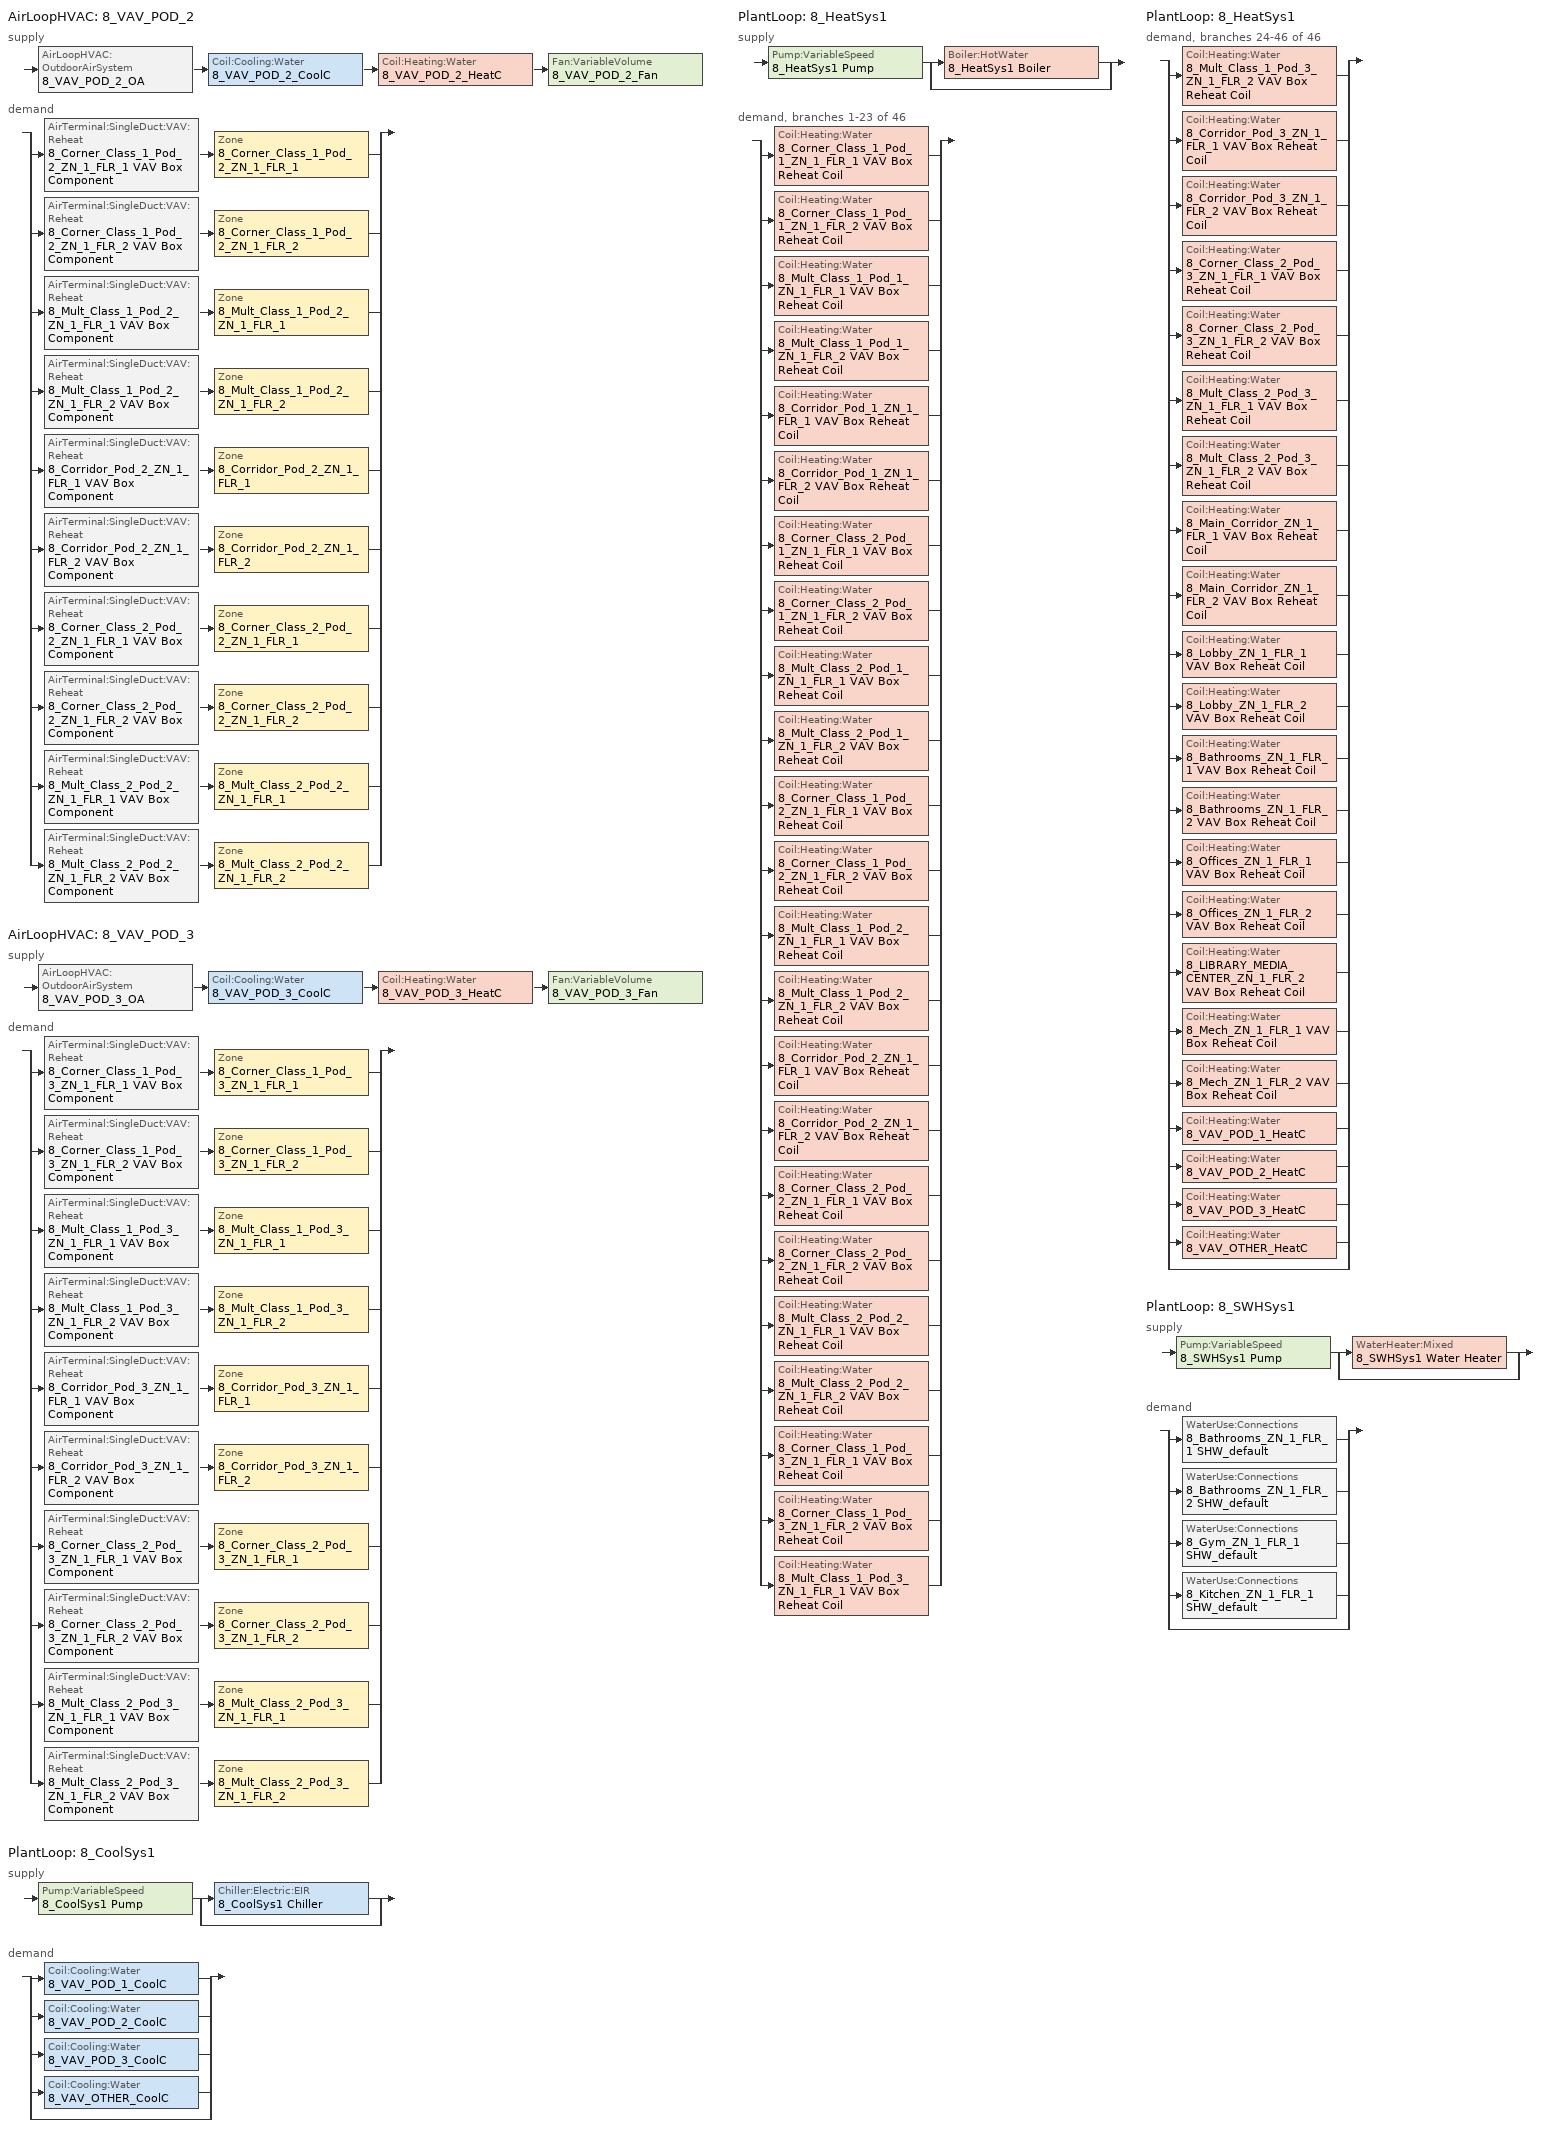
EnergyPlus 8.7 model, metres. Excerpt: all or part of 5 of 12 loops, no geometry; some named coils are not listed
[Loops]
AirLoopHVAC '8_VAV_POD_2'
 supply: AirLoopHVAC:OutdoorAirSystem '8_VAV_POD_2_OA' > Coil:Cooling:Water '8_VAV_POD_2_CoolC' > Coil:Heating:Water '8_VAV_POD_2_HeatC' > Fan:VariableVolume '8_VAV_POD_2_Fan'
 demand: split
  | AirTerminal:SingleDuct:VAV:Reheat '8_Corner_Class_1_Pod_2_ZN_1_FLR_1 VAV Box Component' > Zone '8_Corner_Class_1_Pod_2_ZN_1_FLR_1'
  | AirTerminal:SingleDuct:VAV:Reheat '8_Corner_Class_1_Pod_2_ZN_1_FLR_2 VAV Box Component' > Zone '8_Corner_Class_1_Pod_2_ZN_1_FLR_2'
  | AirTerminal:SingleDuct:VAV:Reheat '8_Mult_Class_1_Pod_2_ZN_1_FLR_1 VAV Box Component' > Zone '8_Mult_Class_1_Pod_2_ZN_1_FLR_1'
  | AirTerminal:SingleDuct:VAV:Reheat '8_Mult_Class_1_Pod_2_ZN_1_FLR_2 VAV Box Component' > Zone '8_Mult_Class_1_Pod_2_ZN_1_FLR_2'
  | AirTerminal:SingleDuct:VAV:Reheat '8_Corridor_Pod_2_ZN_1_FLR_1 VAV Box Component' > Zone '8_Corridor_Pod_2_ZN_1_FLR_1'
  | AirTerminal:SingleDuct:VAV:Reheat '8_Corridor_Pod_2_ZN_1_FLR_2 VAV Box Component' > Zone '8_Corridor_Pod_2_ZN_1_FLR_2'
  | AirTerminal:SingleDuct:VAV:Reheat '8_Corner_Class_2_Pod_2_ZN_1_FLR_1 VAV Box Component' > Zone '8_Corner_Class_2_Pod_2_ZN_1_FLR_1'
  | AirTerminal:SingleDuct:VAV:Reheat '8_Corner_Class_2_Pod_2_ZN_1_FLR_2 VAV Box Component' > Zone '8_Corner_Class_2_Pod_2_ZN_1_FLR_2'
  | AirTerminal:SingleDuct:VAV:Reheat '8_Mult_Class_2_Pod_2_ZN_1_FLR_1 VAV Box Component' > Zone '8_Mult_Class_2_Pod_2_ZN_1_FLR_1'
  | AirTerminal:SingleDuct:VAV:Reheat '8_Mult_Class_2_Pod_2_ZN_1_FLR_2 VAV Box Component' > Zone '8_Mult_Class_2_Pod_2_ZN_1_FLR_2'
AirLoopHVAC '8_VAV_POD_3'
 supply: AirLoopHVAC:OutdoorAirSystem '8_VAV_POD_3_OA' > Coil:Cooling:Water '8_VAV_POD_3_CoolC' > Coil:Heating:Water '8_VAV_POD_3_HeatC' > Fan:VariableVolume '8_VAV_POD_3_Fan'
 demand: split
  | AirTerminal:SingleDuct:VAV:Reheat '8_Corner_Class_1_Pod_3_ZN_1_FLR_1 VAV Box Component' > Zone '8_Corner_Class_1_Pod_3_ZN_1_FLR_1'
  | AirTerminal:SingleDuct:VAV:Reheat '8_Corner_Class_1_Pod_3_ZN_1_FLR_2 VAV Box Component' > Zone '8_Corner_Class_1_Pod_3_ZN_1_FLR_2'
  | AirTerminal:SingleDuct:VAV:Reheat '8_Mult_Class_1_Pod_3_ZN_1_FLR_1 VAV Box Component' > Zone '8_Mult_Class_1_Pod_3_ZN_1_FLR_1'
  | AirTerminal:SingleDuct:VAV:Reheat '8_Mult_Class_1_Pod_3_ZN_1_FLR_2 VAV Box Component' > Zone '8_Mult_Class_1_Pod_3_ZN_1_FLR_2'
  | AirTerminal:SingleDuct:VAV:Reheat '8_Corridor_Pod_3_ZN_1_FLR_1 VAV Box Component' > Zone '8_Corridor_Pod_3_ZN_1_FLR_1'
  | AirTerminal:SingleDuct:VAV:Reheat '8_Corridor_Pod_3_ZN_1_FLR_2 VAV Box Component' > Zone '8_Corridor_Pod_3_ZN_1_FLR_2'
  | AirTerminal:SingleDuct:VAV:Reheat '8_Corner_Class_2_Pod_3_ZN_1_FLR_1 VAV Box Component' > Zone '8_Corner_Class_2_Pod_3_ZN_1_FLR_1'
  | AirTerminal:SingleDuct:VAV:Reheat '8_Corner_Class_2_Pod_3_ZN_1_FLR_2 VAV Box Component' > Zone '8_Corner_Class_2_Pod_3_ZN_1_FLR_2'
  | AirTerminal:SingleDuct:VAV:Reheat '8_Mult_Class_2_Pod_3_ZN_1_FLR_1 VAV Box Component' > Zone '8_Mult_Class_2_Pod_3_ZN_1_FLR_1'
  | AirTerminal:SingleDuct:VAV:Reheat '8_Mult_Class_2_Pod_3_ZN_1_FLR_2 VAV Box Component' > Zone '8_Mult_Class_2_Pod_3_ZN_1_FLR_2'
PlantLoop '8_CoolSys1'
 supply: Pump:VariableSpeed '8_CoolSys1 Pump' > split
  | Chiller:Electric:EIR '8_CoolSys1 Chiller'
  | bypass
 demand: split
  | Coil:Cooling:Water '8_VAV_POD_1_CoolC'
  | Coil:Cooling:Water '8_VAV_POD_2_CoolC'
  | Coil:Cooling:Water '8_VAV_POD_3_CoolC'
  | Coil:Cooling:Water '8_VAV_OTHER_CoolC'
  | bypass
PlantLoop '8_HeatSys1'
 supply: Pump:VariableSpeed '8_HeatSys1 Pump' > split
  | Boiler:HotWater '8_HeatSys1 Boiler'
  | bypass
 demand, branches 1-23 of 46: split
  | Coil:Heating:Water '8_Corner_Class_1_Pod_1_ZN_1_FLR_1 VAV Box Reheat Coil'
  | Coil:Heating:Water '8_Corner_Class_1_Pod_1_ZN_1_FLR_2 VAV Box Reheat Coil'
  | Coil:Heating:Water '8_Mult_Class_1_Pod_1_ZN_1_FLR_1 VAV Box Reheat Coil'
  | Coil:Heating:Water '8_Mult_Class_1_Pod_1_ZN_1_FLR_2 VAV Box Reheat Coil'
  | Coil:Heating:Water '8_Corridor_Pod_1_ZN_1_FLR_1 VAV Box Reheat Coil'
  | Coil:Heating:Water '8_Corridor_Pod_1_ZN_1_FLR_2 VAV Box Reheat Coil'
  | Coil:Heating:Water '8_Corner_Class_2_Pod_1_ZN_1_FLR_1 VAV Box Reheat Coil'
  | Coil:Heating:Water '8_Corner_Class_2_Pod_1_ZN_1_FLR_2 VAV Box Reheat Coil'
  | Coil:Heating:Water '8_Mult_Class_2_Pod_1_ZN_1_FLR_1 VAV Box Reheat Coil'
  | Coil:Heating:Water '8_Mult_Class_2_Pod_1_ZN_1_FLR_2 VAV Box Reheat Coil'
  | Coil:Heating:Water '8_Corner_Class_1_Pod_2_ZN_1_FLR_1 VAV Box Reheat Coil'
  | Coil:Heating:Water '8_Corner_Class_1_Pod_2_ZN_1_FLR_2 VAV Box Reheat Coil'
  | Coil:Heating:Water '8_Mult_Class_1_Pod_2_ZN_1_FLR_1 VAV Box Reheat Coil'
  | Coil:Heating:Water '8_Mult_Class_1_Pod_2_ZN_1_FLR_2 VAV Box Reheat Coil'
  | Coil:Heating:Water '8_Corridor_Pod_2_ZN_1_FLR_1 VAV Box Reheat Coil'
  | Coil:Heating:Water '8_Corridor_Pod_2_ZN_1_FLR_2 VAV Box Reheat Coil'
  | Coil:Heating:Water '8_Corner_Class_2_Pod_2_ZN_1_FLR_1 VAV Box Reheat Coil'
  | Coil:Heating:Water '8_Corner_Class_2_Pod_2_ZN_1_FLR_2 VAV Box Reheat Coil'
  | Coil:Heating:Water '8_Mult_Class_2_Pod_2_ZN_1_FLR_1 VAV Box Reheat Coil'
  | Coil:Heating:Water '8_Mult_Class_2_Pod_2_ZN_1_FLR_2 VAV Box Reheat Coil'
  | Coil:Heating:Water '8_Corner_Class_1_Pod_3_ZN_1_FLR_1 VAV Box Reheat Coil'
  | Coil:Heating:Water '8_Corner_Class_1_Pod_3_ZN_1_FLR_2 VAV Box Reheat Coil'
  | Coil:Heating:Water '8_Mult_Class_1_Pod_3_ZN_1_FLR_1 VAV Box Reheat Coil'
PlantLoop '8_HeatSys1'
 demand, branches 24-46 of 46: split
  | Coil:Heating:Water '8_Mult_Class_1_Pod_3_ZN_1_FLR_2 VAV Box Reheat Coil'
  | Coil:Heating:Water '8_Corridor_Pod_3_ZN_1_FLR_1 VAV Box Reheat Coil'
  | Coil:Heating:Water '8_Corridor_Pod_3_ZN_1_FLR_2 VAV Box Reheat Coil'
  | Coil:Heating:Water '8_Corner_Class_2_Pod_3_ZN_1_FLR_1 VAV Box Reheat Coil'
  | Coil:Heating:Water '8_Corner_Class_2_Pod_3_ZN_1_FLR_2 VAV Box Reheat Coil'
  | Coil:Heating:Water '8_Mult_Class_2_Pod_3_ZN_1_FLR_1 VAV Box Reheat Coil'
  | Coil:Heating:Water '8_Mult_Class_2_Pod_3_ZN_1_FLR_2 VAV Box Reheat Coil'
  | Coil:Heating:Water '8_Main_Corridor_ZN_1_FLR_1 VAV Box Reheat Coil'
  | Coil:Heating:Water '8_Main_Corridor_ZN_1_FLR_2 VAV Box Reheat Coil'
  | Coil:Heating:Water '8_Lobby_ZN_1_FLR_1 VAV Box Reheat Coil'
  | Coil:Heating:Water '8_Lobby_ZN_1_FLR_2 VAV Box Reheat Coil'
  | Coil:Heating:Water '8_Bathrooms_ZN_1_FLR_1 VAV Box Reheat Coil'
  | Coil:Heating:Water '8_Bathrooms_ZN_1_FLR_2 VAV Box Reheat Coil'
  | Coil:Heating:Water '8_Offices_ZN_1_FLR_1 VAV Box Reheat Coil'
  | Coil:Heating:Water '8_Offices_ZN_1_FLR_2 VAV Box Reheat Coil'
  | Coil:Heating:Water '8_LIBRARY_MEDIA_CENTER_ZN_1_FLR_2 VAV Box Reheat Coil'
  | Coil:Heating:Water '8_Mech_ZN_1_FLR_1 VAV Box Reheat Coil'
  | Coil:Heating:Water '8_Mech_ZN_1_FLR_2 VAV Box Reheat Coil'
  | Coil:Heating:Water '8_VAV_POD_1_HeatC'
  | Coil:Heating:Water '8_VAV_POD_2_HeatC'
  | Coil:Heating:Water '8_VAV_POD_3_HeatC'
  | Coil:Heating:Water '8_VAV_OTHER_HeatC'
  | bypass
PlantLoop '8_SWHSys1'
 supply: Pump:VariableSpeed '8_SWHSys1 Pump' > split
  | WaterHeater:Mixed '8_SWHSys1 Water Heater'
  | bypass
 demand: split
  | WaterUse:Connections '8_Bathrooms_ZN_1_FLR_1 SHW_default'
  | WaterUse:Connections '8_Bathrooms_ZN_1_FLR_2 SHW_default'
  | WaterUse:Connections '8_Gym_ZN_1_FLR_1 SHW_default'
  | WaterUse:Connections '8_Kitchen_ZN_1_FLR_1 SHW_default'
  | bypass
[DesignSpecification:OutdoorAir]
Name | Outdoor Air Method | Outdoor Air Flow per Person {m3/s-person} | Outdoor Air Flow per Zone Floor Area {m3/s-m2}
8_SZ DSOA Corner_Class_1_Pod_2_ZN_1_FLR_1; 8_SZ DSOA Corner_Class_1_Pod_2_ZN_1_FLR_2; 8_SZ DSOA Corner_Class_1_Pod_3_ZN_1_FLR_1; 8_SZ DSOA Corner_Class_1_Pod_3_ZN_1_FLR_2; 8_SZ DSOA Corner_Class_2_Pod_2_ZN_1_FLR_1; 8_SZ DSOA Corner_Class_2_Pod_2_ZN_1_FLR_2; 8_SZ DSOA Corner_Class_2_Pod_3_ZN_1_FLR_1; 8_SZ DSOA Corner_Class_2_Pod_3_ZN_1_FLR_2; 8_SZ DSOA Mult_Class_1_Pod_2_ZN_1_FLR_1; 8_SZ DSOA Mult_Class_1_Pod_2_ZN_1_FLR_2; 8_SZ DSOA Mult_Class_1_Pod_3_ZN_1_FLR_1; 8_SZ DSOA Mult_Class_1_Pod_3_ZN_1_FLR_2; 8_SZ DSOA Mult_Class_2_Pod_2_ZN_1_FLR_1; 8_SZ DSOA Mult_Class_2_Pod_2_ZN_1_FLR_2; 8_SZ DSOA Mult_Class_2_Pod_3_ZN_1_FLR_1; 8_SZ DSOA Mult_Class_2_Pod_3_ZN_1_FLR_2 | Flow/Person | 0.008
8_SZ DSOA Corridor_Pod_2_ZN_1_FLR_1; 8_SZ DSOA Corridor_Pod_2_ZN_1_FLR_2; 8_SZ DSOA Corridor_Pod_3_ZN_1_FLR_1; 8_SZ DSOA Corridor_Pod_3_ZN_1_FLR_2 | Flow/Area |  | 0.0005
[Sizing:Zone] Zone Cooling Design Supply Air Temperature Input Method=SupplyAirTemperature; Zone Cooling Design Supply Air Temperature {C}=12.8; Zone Heating Design Supply Air Temperature Input Method=SupplyAirTemperature; Zone Heating Design Supply Air Temperature {C}=50; Zone Cooling Design Supply Air Humidity Ratio {kgWater/kgDryAir}=0.0085; Zone Heating Design Supply Air Humidity Ratio {kgWater/kgDryAir}=0.008; Cooling Design Air Flow Method=DesignDay; Heating Design Air Flow Method=DesignDay
Name | Design Specification Outdoor Air Object
8_Corner_Class_1_Pod_2_ZN_1_FLR_1 | 8_SZ DSOA Corner_Class_1_Pod_2_ZN_1_FLR_1
8_Corner_Class_1_Pod_2_ZN_1_FLR_2 | 8_SZ DSOA Corner_Class_1_Pod_2_ZN_1_FLR_2
8_Corner_Class_1_Pod_3_ZN_1_FLR_1 | 8_SZ DSOA Corner_Class_1_Pod_3_ZN_1_FLR_1
8_Corner_Class_1_Pod_3_ZN_1_FLR_2 | 8_SZ DSOA Corner_Class_1_Pod_3_ZN_1_FLR_2
8_Corner_Class_2_Pod_2_ZN_1_FLR_1 | 8_SZ DSOA Corner_Class_2_Pod_2_ZN_1_FLR_1
8_Corner_Class_2_Pod_2_ZN_1_FLR_2 | 8_SZ DSOA Corner_Class_2_Pod_2_ZN_1_FLR_2
8_Corner_Class_2_Pod_3_ZN_1_FLR_1 | 8_SZ DSOA Corner_Class_2_Pod_3_ZN_1_FLR_1
8_Corner_Class_2_Pod_3_ZN_1_FLR_2 | 8_SZ DSOA Corner_Class_2_Pod_3_ZN_1_FLR_2
8_Corridor_Pod_2_ZN_1_FLR_1 | 8_SZ DSOA Corridor_Pod_2_ZN_1_FLR_1
8_Corridor_Pod_2_ZN_1_FLR_2 | 8_SZ DSOA Corridor_Pod_2_ZN_1_FLR_2
8_Corridor_Pod_3_ZN_1_FLR_1 | 8_SZ DSOA Corridor_Pod_3_ZN_1_FLR_1
8_Corridor_Pod_3_ZN_1_FLR_2 | 8_SZ DSOA Corridor_Pod_3_ZN_1_FLR_2
8_Mult_Class_1_Pod_2_ZN_1_FLR_1 | 8_SZ DSOA Mult_Class_1_Pod_2_ZN_1_FLR_1
8_Mult_Class_1_Pod_2_ZN_1_FLR_2 | 8_SZ DSOA Mult_Class_1_Pod_2_ZN_1_FLR_2
8_Mult_Class_1_Pod_3_ZN_1_FLR_1 | 8_SZ DSOA Mult_Class_1_Pod_3_ZN_1_FLR_1
8_Mult_Class_1_Pod_3_ZN_1_FLR_2 | 8_SZ DSOA Mult_Class_1_Pod_3_ZN_1_FLR_2
8_Mult_Class_2_Pod_2_ZN_1_FLR_1 | 8_SZ DSOA Mult_Class_2_Pod_2_ZN_1_FLR_1
8_Mult_Class_2_Pod_2_ZN_1_FLR_2 | 8_SZ DSOA Mult_Class_2_Pod_2_ZN_1_FLR_2
8_Mult_Class_2_Pod_3_ZN_1_FLR_1 | 8_SZ DSOA Mult_Class_2_Pod_3_ZN_1_FLR_1
8_Mult_Class_2_Pod_3_ZN_1_FLR_2 | 8_SZ DSOA Mult_Class_2_Pod_3_ZN_1_FLR_2
[Sizing:System] Type of Load to Size On=Sensible; Design Outdoor Air Flow Rate {m3/s}=AUTOSIZE; Central Heating Maximum System Air Flow Ratio=0.3; Preheat Design Temperature {C}=7; Preheat Design Humidity Ratio {kgWater/kgDryAir}=0.008; Precool Design Temperature {C}=12.8; Precool Design Humidity Ratio {kgWater/kgDryAir}=0.008; Central Cooling Design Supply Air Temperature {C}=12.8; Central Heating Design Supply Air Temperature {C}=16.7; Type of Zone Sum to Use=NonCoincident; 100% Outdoor Air in Cooling=No; 100% Outdoor Air in Heating=No; Central Cooling Design Supply Air Humidity Ratio {kgWater/kgDryAir}=0.0085; Central Heating Design Supply Air Humidity Ratio {kgWater/kgDryAir}=0.008; Cooling Supply Air Flow Rate Method=DesignDay; Heating Supply Air Flow Rate Method=DesignDay; Zone Maximum Outdoor Air Fraction=1; Cooling Design Capacity Method=CoolingDesignCapacity; Cooling Design Capacity {W}=autosize; Heating Design Capacity Method=HeatingDesignCapacity; Heating Design Capacity {W}=autosize; Central Cooling Capacity Control Method=VAV
8_VAV_POD_2; 8_VAV_POD_3
[Sizing:Plant]
Name | Loop Type | Design Loop Exit Temperature {C} | Loop Design Temperature Difference {deltaC} | Sizing Option | Zone Timesteps in Averaging Window | Coincident Sizing Factor Mode
8_CoolSys1 | Cooling | 6.67 | 6.67 | Coincident | 4 | None
8_HeatSys1 | Heating | 82.2 | 11.1 | Coincident | 4 | None
8_SWHSys1 | Heating | 60 | 5
[ZoneControl:Thermostat] Control Type Schedule=8_Dual Zone Control Type Sched
Name | Zone or ZoneList | Control 1
8_Corner_Class_1_Pod_2_ZN_1_FLR_1 Thermostat | 8_Corner_Class_1_Pod_2_ZN_1_FLR_1 | 8_Corner_Class_1_Pod_2_ZN_1_FLR_1 DualSPSched
8_Corner_Class_1_Pod_2_ZN_1_FLR_2 Thermostat | 8_Corner_Class_1_Pod_2_ZN_1_FLR_2 | 8_Corner_Class_1_Pod_2_ZN_1_FLR_2 DualSPSched
8_Corner_Class_1_Pod_3_ZN_1_FLR_1 Thermostat | 8_Corner_Class_1_Pod_3_ZN_1_FLR_1 | 8_Corner_Class_1_Pod_3_ZN_1_FLR_1 DualSPSched
8_Corner_Class_1_Pod_3_ZN_1_FLR_2 Thermostat | 8_Corner_Class_1_Pod_3_ZN_1_FLR_2 | 8_Corner_Class_1_Pod_3_ZN_1_FLR_2 DualSPSched
8_Corner_Class_2_Pod_2_ZN_1_FLR_1 Thermostat | 8_Corner_Class_2_Pod_2_ZN_1_FLR_1 | 8_Corner_Class_2_Pod_2_ZN_1_FLR_1 DualSPSched
8_Corner_Class_2_Pod_2_ZN_1_FLR_2 Thermostat | 8_Corner_Class_2_Pod_2_ZN_1_FLR_2 | 8_Corner_Class_2_Pod_2_ZN_1_FLR_2 DualSPSched
8_Corner_Class_2_Pod_3_ZN_1_FLR_1 Thermostat | 8_Corner_Class_2_Pod_3_ZN_1_FLR_1 | 8_Corner_Class_2_Pod_3_ZN_1_FLR_1 DualSPSched
8_Corner_Class_2_Pod_3_ZN_1_FLR_2 Thermostat | 8_Corner_Class_2_Pod_3_ZN_1_FLR_2 | 8_Corner_Class_2_Pod_3_ZN_1_FLR_2 DualSPSched
8_Corridor_Pod_2_ZN_1_FLR_1 Thermostat | 8_Corridor_Pod_2_ZN_1_FLR_1 | 8_Corridor_Pod_2_ZN_1_FLR_1 DualSPSched
8_Corridor_Pod_2_ZN_1_FLR_2 Thermostat | 8_Corridor_Pod_2_ZN_1_FLR_2 | 8_Corridor_Pod_2_ZN_1_FLR_2 DualSPSched
8_Corridor_Pod_3_ZN_1_FLR_1 Thermostat | 8_Corridor_Pod_3_ZN_1_FLR_1 | 8_Corridor_Pod_3_ZN_1_FLR_1 DualSPSched
8_Corridor_Pod_3_ZN_1_FLR_2 Thermostat | 8_Corridor_Pod_3_ZN_1_FLR_2 | 8_Corridor_Pod_3_ZN_1_FLR_2 DualSPSched
8_Mult_Class_1_Pod_2_ZN_1_FLR_1 Thermostat | 8_Mult_Class_1_Pod_2_ZN_1_FLR_1 | 8_Mult_Class_1_Pod_2_ZN_1_FLR_1 DualSPSched
8_Mult_Class_1_Pod_2_ZN_1_FLR_2 Thermostat | 8_Mult_Class_1_Pod_2_ZN_1_FLR_2 | 8_Mult_Class_1_Pod_2_ZN_1_FLR_2 DualSPSched
8_Mult_Class_1_Pod_3_ZN_1_FLR_1 Thermostat | 8_Mult_Class_1_Pod_3_ZN_1_FLR_1 | 8_Mult_Class_1_Pod_3_ZN_1_FLR_1 DualSPSched
8_Mult_Class_1_Pod_3_ZN_1_FLR_2 Thermostat | 8_Mult_Class_1_Pod_3_ZN_1_FLR_2 | 8_Mult_Class_1_Pod_3_ZN_1_FLR_2 DualSPSched
8_Mult_Class_2_Pod_2_ZN_1_FLR_1 Thermostat | 8_Mult_Class_2_Pod_2_ZN_1_FLR_1 | 8_Mult_Class_2_Pod_2_ZN_1_FLR_1 DualSPSched
8_Mult_Class_2_Pod_2_ZN_1_FLR_2 Thermostat | 8_Mult_Class_2_Pod_2_ZN_1_FLR_2 | 8_Mult_Class_2_Pod_2_ZN_1_FLR_2 DualSPSched
8_Mult_Class_2_Pod_3_ZN_1_FLR_1 Thermostat | 8_Mult_Class_2_Pod_3_ZN_1_FLR_1 | 8_Mult_Class_2_Pod_3_ZN_1_FLR_1 DualSPSched
8_Mult_Class_2_Pod_3_ZN_1_FLR_2 Thermostat | 8_Mult_Class_2_Pod_3_ZN_1_FLR_2 | 8_Mult_Class_2_Pod_3_ZN_1_FLR_2 DualSPSched
[ThermostatSetpoint:DualSetpoint]
Name | Heating Setpoint Temperature Schedule | Cooling Setpoint Temperature Schedule
8_Corner_Class_1_Pod_2_ZN_1_FLR_1 DualSPSched; 8_Corner_Class_1_Pod_2_ZN_1_FLR_2 DualSPSched; 8_Corner_Class_1_Pod_3_ZN_1_FLR_1 DualSPSched; 8_Corner_Class_1_Pod_3_ZN_1_FLR_2 DualSPSched; 8_Corner_Class_2_Pod_2_ZN_1_FLR_1 DualSPSched; 8_Corner_Class_2_Pod_2_ZN_1_FLR_2 DualSPSched; 8_Corner_Class_2_Pod_3_ZN_1_FLR_1 DualSPSched; 8_Corner_Class_2_Pod_3_ZN_1_FLR_2 DualSPSched; 8_Mult_Class_1_Pod_2_ZN_1_FLR_1 DualSPSched; 8_Mult_Class_1_Pod_2_ZN_1_FLR_2 DualSPSched; 8_Mult_Class_1_Pod_3_ZN_1_FLR_1 DualSPSched; 8_Mult_Class_1_Pod_3_ZN_1_FLR_2 DualSPSched; 8_Mult_Class_2_Pod_2_ZN_1_FLR_1 DualSPSched; 8_Mult_Class_2_Pod_2_ZN_1_FLR_2 DualSPSched; 8_Mult_Class_2_Pod_3_ZN_1_FLR_1 DualSPSched; 8_Mult_Class_2_Pod_3_ZN_1_FLR_2 DualSPSched | 8_HTGSETP_SCH | 8_CLGSETP_SCH
8_Corridor_Pod_2_ZN_1_FLR_1 DualSPSched; 8_Corridor_Pod_2_ZN_1_FLR_2 DualSPSched; 8_Corridor_Pod_3_ZN_1_FLR_1 DualSPSched; 8_Corridor_Pod_3_ZN_1_FLR_2 DualSPSched | 8_HTGSETP_SCH_BathCorrMechKitchen | 8_CLGSETP_SCH_BathCorrMechKitchen
[AirTerminal:SingleDuct:VAV:Reheat] Availability Schedule=8_ALWAYS_ON; Maximum Air Flow Rate {m3/s}=AUTOSIZE; Zone Minimum Air Flow Input Method=Constant; Constant Minimum Air Flow Fraction=0.3; Maximum Hot Water or Steam Flow Rate {m3/s}=AUTOSIZE; Minimum Hot Water or Steam Flow Rate {m3/s}=0; Convergence Tolerance=0.001; Damper Heating Action=NORMAL; Maximum Flow per Zone Floor Area During Reheat {m3/s-m2}=AUTOCALCULATE; Maximum Flow Fraction During Reheat=AUTOCALCULATE
Name | Reheat Coil
8_Corner_Class_1_Pod_2_ZN_1_FLR_1 VAV Box Component | 8_Corner_Class_1_Pod_2_ZN_1_FLR_1 VAV Box Reheat Coil
8_Corner_Class_1_Pod_2_ZN_1_FLR_2 VAV Box Component | 8_Corner_Class_1_Pod_2_ZN_1_FLR_2 VAV Box Reheat Coil
8_Corner_Class_1_Pod_3_ZN_1_FLR_1 VAV Box Component | 8_Corner_Class_1_Pod_3_ZN_1_FLR_1 VAV Box Reheat Coil
8_Corner_Class_1_Pod_3_ZN_1_FLR_2 VAV Box Component | 8_Corner_Class_1_Pod_3_ZN_1_FLR_2 VAV Box Reheat Coil
8_Corner_Class_2_Pod_2_ZN_1_FLR_1 VAV Box Component | 8_Corner_Class_2_Pod_2_ZN_1_FLR_1 VAV Box Reheat Coil
8_Corner_Class_2_Pod_2_ZN_1_FLR_2 VAV Box Component | 8_Corner_Class_2_Pod_2_ZN_1_FLR_2 VAV Box Reheat Coil
8_Corner_Class_2_Pod_3_ZN_1_FLR_1 VAV Box Component | 8_Corner_Class_2_Pod_3_ZN_1_FLR_1 VAV Box Reheat Coil
8_Corner_Class_2_Pod_3_ZN_1_FLR_2 VAV Box Component | 8_Corner_Class_2_Pod_3_ZN_1_FLR_2 VAV Box Reheat Coil
8_Corridor_Pod_2_ZN_1_FLR_1 VAV Box Component | 8_Corridor_Pod_2_ZN_1_FLR_1 VAV Box Reheat Coil
8_Corridor_Pod_2_ZN_1_FLR_2 VAV Box Component | 8_Corridor_Pod_2_ZN_1_FLR_2 VAV Box Reheat Coil
8_Corridor_Pod_3_ZN_1_FLR_1 VAV Box Component | 8_Corridor_Pod_3_ZN_1_FLR_1 VAV Box Reheat Coil
8_Corridor_Pod_3_ZN_1_FLR_2 VAV Box Component | 8_Corridor_Pod_3_ZN_1_FLR_2 VAV Box Reheat Coil
8_Mult_Class_1_Pod_2_ZN_1_FLR_1 VAV Box Component | 8_Mult_Class_1_Pod_2_ZN_1_FLR_1 VAV Box Reheat Coil
8_Mult_Class_1_Pod_2_ZN_1_FLR_2 VAV Box Component | 8_Mult_Class_1_Pod_2_ZN_1_FLR_2 VAV Box Reheat Coil
8_Mult_Class_1_Pod_3_ZN_1_FLR_1 VAV Box Component | 8_Mult_Class_1_Pod_3_ZN_1_FLR_1 VAV Box Reheat Coil
8_Mult_Class_1_Pod_3_ZN_1_FLR_2 VAV Box Component | 8_Mult_Class_1_Pod_3_ZN_1_FLR_2 VAV Box Reheat Coil
8_Mult_Class_2_Pod_2_ZN_1_FLR_1 VAV Box Component | 8_Mult_Class_2_Pod_2_ZN_1_FLR_1 VAV Box Reheat Coil
8_Mult_Class_2_Pod_2_ZN_1_FLR_2 VAV Box Component | 8_Mult_Class_2_Pod_2_ZN_1_FLR_2 VAV Box Reheat Coil
8_Mult_Class_2_Pod_3_ZN_1_FLR_1 VAV Box Component | 8_Mult_Class_2_Pod_3_ZN_1_FLR_1 VAV Box Reheat Coil
8_Mult_Class_2_Pod_3_ZN_1_FLR_2 VAV Box Component | 8_Mult_Class_2_Pod_3_ZN_1_FLR_2 VAV Box Reheat Coil
[Zone equipment]
8_Corner_Class_1_Pod_2_ZN_1_FLR_1: 8_Corner_Class_1_Pod_2_ZN_1_FLR_1 VAV Box Component
8_Corner_Class_1_Pod_2_ZN_1_FLR_2: 8_Corner_Class_1_Pod_2_ZN_1_FLR_2 VAV Box Component
8_Corner_Class_1_Pod_3_ZN_1_FLR_1: 8_Corner_Class_1_Pod_3_ZN_1_FLR_1 VAV Box Component
8_Corner_Class_1_Pod_3_ZN_1_FLR_2: 8_Corner_Class_1_Pod_3_ZN_1_FLR_2 VAV Box Component
8_Corner_Class_2_Pod_2_ZN_1_FLR_1: 8_Corner_Class_2_Pod_2_ZN_1_FLR_1 VAV Box Component
8_Corner_Class_2_Pod_2_ZN_1_FLR_2: 8_Corner_Class_2_Pod_2_ZN_1_FLR_2 VAV Box Component
8_Corner_Class_2_Pod_3_ZN_1_FLR_1: 8_Corner_Class_2_Pod_3_ZN_1_FLR_1 VAV Box Component
8_Corner_Class_2_Pod_3_ZN_1_FLR_2: 8_Corner_Class_2_Pod_3_ZN_1_FLR_2 VAV Box Component
8_Corridor_Pod_2_ZN_1_FLR_1: 8_Corridor_Pod_2_ZN_1_FLR_1 VAV Box Component
8_Corridor_Pod_2_ZN_1_FLR_2: 8_Corridor_Pod_2_ZN_1_FLR_2 VAV Box Component
8_Corridor_Pod_3_ZN_1_FLR_1: 8_Corridor_Pod_3_ZN_1_FLR_1 VAV Box Component
8_Corridor_Pod_3_ZN_1_FLR_2: 8_Corridor_Pod_3_ZN_1_FLR_2 VAV Box Component
8_Mult_Class_1_Pod_2_ZN_1_FLR_1: 8_Mult_Class_1_Pod_2_ZN_1_FLR_1 VAV Box Component
8_Mult_Class_1_Pod_2_ZN_1_FLR_2: 8_Mult_Class_1_Pod_2_ZN_1_FLR_2 VAV Box Component
8_Mult_Class_1_Pod_3_ZN_1_FLR_1: 8_Mult_Class_1_Pod_3_ZN_1_FLR_1 VAV Box Component
8_Mult_Class_1_Pod_3_ZN_1_FLR_2: 8_Mult_Class_1_Pod_3_ZN_1_FLR_2 VAV Box Component
8_Mult_Class_2_Pod_2_ZN_1_FLR_1: 8_Mult_Class_2_Pod_2_ZN_1_FLR_1 VAV Box Component
8_Mult_Class_2_Pod_2_ZN_1_FLR_2: 8_Mult_Class_2_Pod_2_ZN_1_FLR_2 VAV Box Component
8_Mult_Class_2_Pod_3_ZN_1_FLR_1: 8_Mult_Class_2_Pod_3_ZN_1_FLR_1 VAV Box Component
8_Mult_Class_2_Pod_3_ZN_1_FLR_2: 8_Mult_Class_2_Pod_3_ZN_1_FLR_2 VAV Box Component
[Fan:VariableVolume] Availability Schedule=8_HVACOperationSchd; Fan Total Efficiency=0.6006; Pressure Rise {Pa}=1109.648; Maximum Flow Rate {m3/s}=AUTOSIZE; Fan Power Minimum Flow Rate Input Method=FixedFlowRate; Fan Power Minimum Air Flow Rate {m3/s}=0; Motor Efficiency=0.924; Motor In Airstream Fraction=1; Fan Power Coefficient 1=0.0407599; Fan Power Coefficient 2=0.088045; Fan Power Coefficient 3=-0.0729261; Fan Power Coefficient 4=0.94374; Fan Power Coefficient 5=0
8_VAV_POD_2_Fan; 8_VAV_POD_3_Fan
[Coil:Cooling:Water] Availability Schedule=8_ALWAYS_ON; Design Water Flow Rate {m3/s}=AUTOSIZE; Design Air Flow Rate {m3/s}=AUTOSIZE; Design Inlet Water Temperature {C}=AUTOSIZE; Design Inlet Air Temperature {C}=AUTOSIZE; Design Outlet Air Temperature {C}=AUTOSIZE; Design Inlet Air Humidity Ratio {kgWater/kgDryAir}=AUTOSIZE; Design Outlet Air Humidity Ratio {kgWater/kgDryAir}=AUTOSIZE; Type of Analysis=SimpleAnalysis; Heat Exchanger Configuration=CrossFlow
8_VAV_POD_2_CoolC; 8_VAV_POD_3_CoolC
[Coil:Heating:Water] Availability Schedule=8_ALWAYS_ON; U-Factor Times Area Value {W/K}=AUTOSIZE; Maximum Water Flow Rate {m3/s}=AUTOSIZE; Performance Input Method=UFactorTimesAreaAndDesignWaterFlowRate; Rated Capacity {W}=AUTOSIZE; Rated Inlet Water Temperature {C}=82.2; Rated Inlet Air Temperature {C}=16.6; Rated Outlet Water Temperature {C}=71.1; Rated Outlet Air Temperature {C}=32.2
8_Bathrooms_ZN_1_FLR_1 VAV Box Reheat Coil; 8_Bathrooms_ZN_1_FLR_2 VAV Box Reheat Coil; 8_Corner_Class_1_Pod_1_ZN_1_FLR_1 VAV Box Reheat Coil; 8_Corner_Class_1_Pod_1_ZN_1_FLR_2 VAV Box Reheat Coil; 8_Corner_Class_1_Pod_2_ZN_1_FLR_1 VAV Box Reheat Coil; 8_Corner_Class_1_Pod_2_ZN_1_FLR_2 VAV Box Reheat Coil; 8_Corner_Class_1_Pod_3_ZN_1_FLR_1 VAV Box Reheat Coil; 8_Corner_Class_1_Pod_3_ZN_1_FLR_2 VAV Box Reheat Coil; 8_Corner_Class_2_Pod_1_ZN_1_FLR_1 VAV Box Reheat Coil; 8_Corner_Class_2_Pod_1_ZN_1_FLR_2 VAV Box Reheat Coil; 8_Corner_Class_2_Pod_2_ZN_1_FLR_1 VAV Box Reheat Coil; 8_Corner_Class_2_Pod_2_ZN_1_FLR_2 VAV Box Reheat Coil; 8_Corner_Class_2_Pod_3_ZN_1_FLR_1 VAV Box Reheat Coil; 8_Corner_Class_2_Pod_3_ZN_1_FLR_2 VAV Box Reheat Coil; 8_Corridor_Pod_1_ZN_1_FLR_1 VAV Box Reheat Coil; 8_Corridor_Pod_1_ZN_1_FLR_2 VAV Box Reheat Coil; 8_Corridor_Pod_2_ZN_1_FLR_1 VAV Box Reheat Coil; 8_Corridor_Pod_2_ZN_1_FLR_2 VAV Box Reheat Coil; 8_Corridor_Pod_3_ZN_1_FLR_1 VAV Box Reheat Coil; 8_Corridor_Pod_3_ZN_1_FLR_2 VAV Box Reheat Coil; 8_LIBRARY_MEDIA_CENTER_ZN_1_FLR_2 VAV Box Reheat Coil; 8_Lobby_ZN_1_FLR_1 VAV Box Reheat Coil; 8_Lobby_ZN_1_FLR_2 VAV Box Reheat Coil; 8_Main_Corridor_ZN_1_FLR_1 VAV Box Reheat Coil; 8_Main_Corridor_ZN_1_FLR_2 VAV Box Reheat Coil; 8_Mech_ZN_1_FLR_1 VAV Box Reheat Coil; 8_Mech_ZN_1_FLR_2 VAV Box Reheat Coil; 8_Mult_Class_1_Pod_1_ZN_1_FLR_1 VAV Box Reheat Coil; 8_Mult_Class_1_Pod_1_ZN_1_FLR_2 VAV Box Reheat Coil; 8_Mult_Class_1_Pod_2_ZN_1_FLR_1 VAV Box Reheat Coil; 8_Mult_Class_1_Pod_2_ZN_1_FLR_2 VAV Box Reheat Coil; 8_Mult_Class_1_Pod_3_ZN_1_FLR_1 VAV Box Reheat Coil; 8_Mult_Class_1_Pod_3_ZN_1_FLR_2 VAV Box Reheat Coil; 8_Mult_Class_2_Pod_1_ZN_1_FLR_1 VAV Box Reheat Coil; 8_Mult_Class_2_Pod_1_ZN_1_FLR_2 VAV Box Reheat Coil; 8_Mult_Class_2_Pod_2_ZN_1_FLR_1 VAV Box Reheat Coil; 8_Mult_Class_2_Pod_2_ZN_1_FLR_2 VAV Box Reheat Coil; 8_Mult_Class_2_Pod_3_ZN_1_FLR_1 VAV Box Reheat Coil; 8_Mult_Class_2_Pod_3_ZN_1_FLR_2 VAV Box Reheat Coil; 8_Offices_ZN_1_FLR_1 VAV Box Reheat Coil; 8_Offices_ZN_1_FLR_2 VAV Box Reheat Coil; 8_VAV_POD_2_HeatC; 8_VAV_POD_3_HeatC
[Controller:WaterCoil] Control Variable=Temperature; Actuator Variable=Flow; Maximum Actuated Flow {m3/s}=AUTOSIZE; Minimum Actuated Flow {m3/s}=0
Name | Action | Controller Convergence Tolerance {deltaC}
8_VAV_POD_2_CoolC_Controller; 8_VAV_POD_3_CoolC_Controller | Reverse
8_VAV_POD_2_HeatC_Controller; 8_VAV_POD_3_HeatC_Controller | Normal | 0.0001
[Controller:OutdoorAir] Minimum Outdoor Air Flow Rate {m3/s}=AUTOSIZE; Maximum Outdoor Air Flow Rate {m3/s}=AUTOSIZE; Economizer Control Type=DifferentialDryBulb; Economizer Control Action Type=ModulateFlow; Economizer Maximum Limit Dry-Bulb Temperature {C}=28; Economizer Maximum Limit Enthalpy {J/kg}=64000; Economizer Minimum Limit Dry-Bulb Temperature {C}=-100; Lockout Type=NoLockout; Minimum Limit Type=FixedMinimum; Minimum Outdoor Air Schedule=8_MinOA_Sched
8_VAV_POD_2_OA_Controller; 8_VAV_POD_3_OA_Controller
[AirLoopHVAC] Design Supply Air Flow Rate {m3/s}=AUTOSIZE
8_VAV_POD_2; 8_VAV_POD_3
[Pump:VariableSpeed] Design Maximum Flow Rate {m3/s}=AUTOSIZE; Design Pump Head {Pa}=179352; Design Power Consumption {W}=AUTOSIZE; Motor Efficiency=0.9; Fraction of Motor Inefficiencies to Fluid Stream=0; Coefficient 1 of the Part Load Performance Curve=0; Coefficient 2 of the Part Load Performance Curve=1; Coefficient 3 of the Part Load Performance Curve=0; Coefficient 4 of the Part Load Performance Curve=0; Design Minimum Flow Rate {m3/s}=0; Pump Control Type=Intermittent
8_CoolSys1 Pump; 8_HeatSys1 Pump; 8_SWHSys1 Pump
[Boiler:HotWater]
8_HeatSys1 Boiler: Fuel Type=NATURALGAS; Nominal Capacity {W}=AUTOSIZE; Nominal Thermal Efficiency=0.78; Efficiency Curve Temperature Evaluation Variable=LeavingBoiler; Design Water Outlet Temperature {C}=82.2; Design Water Flow Rate {m3/s}=AUTOSIZE; Minimum Part Load Ratio=0; Maximum Part Load Ratio=1.2; Optimum Part Load Ratio=1; Water Outlet Upper Temperature Limit {C}=95; Boiler Flow Mode=LeavingSetpointModulated; Parasitic Electric Load {W}=0; Sizing Factor=1
[Chiller:Electric:EIR]
8_CoolSys1 Chiller: Reference Capacity {W}=AUTOSIZE; Reference COP {W/W}=2.8; Reference Leaving Chilled Water Temperature {C}=6.67; Reference Entering Condenser Fluid Temperature {C}=35; Reference Chilled Water Flow Rate {m3/s}=AutoSize; Reference Condenser Fluid Flow Rate {m3/s}=AutoSize; Cooling Capacity Function of Temperature Curve=8_Air-Cooled Default 90.1-2004 Cap_fT; Electric Input to Cooling Output Ratio Function of Temperature Curve=8_Air-Cooled Default 90.1-2004 EIR_fT; Electric Input to Cooling Output Ratio Function of Part Load Ratio Curve=8_Air-Cooled Trane Screw EIR_fPLR; Minimum Part Load Ratio=0.15; Maximum Part Load Ratio=1; Optimum Part Load Ratio=0.8; Minimum Unloading Ratio=0.15; Condenser Type=AIRCOOLED; Leaving Chilled Water Lower Temperature Limit {C}=2; Chiller Flow Mode=LeavingSetpointModulated; Design Heat Recovery Water Flow Rate {m3/s}=0; Sizing Factor=1
[WaterHeater:Mixed]
8_SWHSys1 Water Heater: Tank Volume {m3}=3; Setpoint Temperature Schedule=8_SWHSys1 Water Heater Setpoint Temperature Schedule Name; Deadband Temperature Difference {deltaC}=2; Maximum Temperature Limit {C}=82.2222; Heater Control Type=Cycle; Heater Maximum Capacity {W}=845000; Heater Fuel Type=NATURALGAS; Heater Thermal Efficiency=0.8; Off Cycle Parasitic Fuel Consumption Rate {W}=20; Off Cycle Parasitic Fuel Type=NATURALGAS; Off Cycle Parasitic Heat Fraction to Tank=0.8; On Cycle Parasitic Fuel Type=NATURALGAS; Ambient Temperature Indicator=SCHEDULE; Ambient Temperature Schedule=8_SWHSys1 Water Heater Ambient Temperature Schedule Name; Off Cycle Loss Coefficient to Ambient Temperature {W/K}=6; On Cycle Loss Coefficient to Ambient Temperature {W/K}=6; Use Side Effectiveness=1; Source Side Effectiveness=1; Use Side Design Flow Rate {m3/s}=AUTOSIZE; Source Side Design Flow Rate {m3/s}=AUTOSIZE; Indirect Water Heating Recovery Time {hr}=1.5
[PlantLoop] Fluid Type=Water; Maximum Loop Flow Rate {m3/s}=AUTOSIZE; Minimum Loop Flow Rate {m3/s}=0; Plant Loop Volume {m3}=AUTOSIZE; Load Distribution Scheme=Optimal
Name | Plant Equipment Operation Scheme | Maximum Loop Temperature {C} | Minimum Loop Temperature {C}
8_CoolSys1 | 8_CoolSys1 Loop Operation Scheme List | 98 | 1
8_HeatSys1 | 8_HeatSys1 Loop Operation Scheme List | 100 | 10
8_SWHSys1 | 8_SWHSys1 Loop Operation Scheme List | 60 | 10
[PlantEquipmentList]
8_CoolSys1 Equipment List: 8_CoolSys1 Chiller
8_HeatSys1 Equipment List: 8_HeatSys1 Boiler
8_SWHSys1 Equipment List: 8_SWHSys1 Water Heater
[PlantEquipmentOperation:CoolingLoad]
8_CoolSys1 Operation Scheme: Load Range 1 Lower Limit {W}=0; Load Range 1 Upper Limit {W}=100000000000000; Range 1 Equipment List=8_CoolSys1 Equipment List
[PlantEquipmentOperation:HeatingLoad] Load Range 1 Lower Limit {W}=0; Load Range 1 Upper Limit {W}=1000000000000000
Name | Range 1 Equipment List
8_HeatSys1 Operation Scheme | 8_HeatSys1 Equipment List
8_SWHSys1 Operation Scheme | 8_SWHSys1 Equipment List
[PlantEquipmentOperationSchemes] Control Scheme 1 Schedule=8_PlantOnSched
Name | Control Scheme 1
8_CoolSys1 Loop Operation Scheme List | 8_CoolSys1 Operation Scheme
8_HeatSys1 Loop Operation Scheme List | 8_HeatSys1 Operation Scheme
8_SWHSys1 Loop Operation Scheme List | 8_SWHSys1 Operation Scheme
[SetpointManager:Scheduled] Control Variable=Temperature
Name | Schedule | Setpoint Node or NodeList
8_HeatSys1 Boiler Setpoint Manager | 8_HW-Loop-Temp-Schedule | 8_HeatSys1 Supply Equipment Outlet Node
8_CoolSys1 Chiller Setpoint Manager | 8_CW-Loop-Temp-Schedule | 8_CoolSys1 Supply Equipment Outlet Node
8_CoolSys1 Loop Setpoint Manager | 8_CW-Loop-Temp-Schedule | 8_CoolSys1 Supply Outlet Node
8_HeatSys1 Loop Setpoint Manager | 8_HW-Loop-Temp-Schedule | 8_HeatSys1 Supply Outlet Node
8_VAV_POD_2 SAT setpoint | 8_Seasonal-Reset-Supply-Air-Temp-Sch | 8_VAV_POD_2 Supply Equipment Outlet Node
8_VAV_POD_3 SAT setpoint | 8_Seasonal-Reset-Supply-Air-Temp-Sch | 8_VAV_POD_3 Supply Equipment Outlet Node
8_SWHSys1 Loop Setpoint Manager | 8_SWHSys1-Loop-Temp-Schedule | 8_SWHSys1 Supply Outlet Node
[SetpointManager:MixedAir] Control Variable=Temperature
Name | Setpoint Node or NodeList
8_VAV_POD_2_CoolC SAT Manager | 8_VAV_POD_2_CoolC-VAV_POD_2_HeatCNode
8_VAV_POD_2_HeatC SAT Manager | 8_VAV_POD_2_HeatC-VAV_POD_2_FanNode
8_VAV_POD_2_OAMixed Air Temp Manager | 8_VAV_POD_2_OA-VAV_POD_2_CoolCNode
8_VAV_POD_3_CoolC SAT Manager | 8_VAV_POD_3_CoolC-VAV_POD_3_HeatCNode
8_VAV_POD_3_HeatC SAT Manager | 8_VAV_POD_3_HeatC-VAV_POD_3_FanNode
8_VAV_POD_3_OAMixed Air Temp Manager | 8_VAV_POD_3_OA-VAV_POD_3_CoolCNode
[WaterUse:Equipment] Sensible Fraction Schedule=8_Sensible fract sched; Latent Fraction Schedule=8_Latent fract sched
Name | Peak Flow Rate {m3/s} | Flow Rate Fraction Schedule | Target Temperature Schedule | Hot Water Supply Temperature Schedule | Zone
8_Bathrooms_ZN_1_FLR_1 SHW_default | 5.486e-05 | 8_BLDG_SWH_SCH | 8_SHW_default Temp Sched | 8_Hot Supply Temp Sched | 8_Bathrooms_ZN_1_FLR_1
8_Bathrooms_ZN_1_FLR_2 SHW_default | 5.486e-05 | 8_BLDG_SWH_SCH | 8_SHW_default Temp Sched | 8_Hot Supply Temp Sched | 8_Bathrooms_ZN_1_FLR_2
8_Gym_ZN_1_FLR_1 SHW_default | 0.0001992 | 8_Showers_SWH_SCH | 8_SHW_default Temp Sched | 8_Hot Supply Temp Sched | 8_Gym_ZN_1_FLR_1
8_Kitchen_ZN_1_FLR_1 SHW_default | 0.0001399 | 8_BLDG_SWH_SCH | 8_SHW_Kitchen Temp Sched | 8_Kitchen Hot Supply Temp Sched | 8_Kitchen_ZN_1_FLR_1
[WaterUse:Connections]
Name | Water Use Equipment 1
8_Bathrooms_ZN_1_FLR_1 SHW_default | 8_Bathrooms_ZN_1_FLR_1 SHW_default
8_Bathrooms_ZN_1_FLR_2 SHW_default | 8_Bathrooms_ZN_1_FLR_2 SHW_default
8_Gym_ZN_1_FLR_1 SHW_default | 8_Gym_ZN_1_FLR_1 SHW_default
8_Kitchen_ZN_1_FLR_1 SHW_default | 8_Kitchen_ZN_1_FLR_1 SHW_default
[Schedule:Compact]
8_ALWAYS_ON; 8_PlantOnSched: Through: 12/31, For: AllDays, Until: 24:00, 1
8_CLGSETP_SCH: Through: 6/30, For: SummerDesignDay, Until: 24:00, 25, For: WeekEnds Holidays WinterDesignDay, Until: 24:00, 27, For: AllOtherDays, Until: 06:00, 27, Until: 21:00, 25, Until: 24:00, 27, Through: 9/1, For: SummerDesignDay, Until: 24:00, 25, For: WeekEnds Holidays WinterDesignDay, Until: 24:00, 27, For: AllOtherDays, Until: 07:00, 27, Until: 18:00, 25, Until: 24:00, 27, Through: 12/31, For: SummerDesignDay, Until: 24:00, 25, For: WeekEnds Holidays WinterDesignDay, Until: 24:00, 27, For: AllOtherDays, Until: 06:00, 27, Until: 21:00, 25, Until: 24:00, 27
8_CLGSETP_SCH_BathCorrMechKitchen: Through: 12/31, For: SummerDesignDay, Until: 06:00, 27, Until: 21:00, 25, Until: 24:00, 27, For: AllOtherDays, Until: 24:00, 27
8_HTGSETP_SCH: Through: 6/30, For: WinterDesignDay, Until: 24:00, 20, For: WeekEnds Holidays SummerDesignDay, Until: 24:00, 16, For: AllOtherDays, Until: 06:00, 16, Until: 21:00, 20, Until: 24:00, 16, Through: 9/1, For: WinterDesignDay, Until: 24:00, 20, For: WeekEnds Holidays SummerDesignDay, Until: 24:00, 16, For: AllOtherDays, Until: 07:00, 16, Until: 18:00, 20, Until: 24:00, 16, Through: 12/31, For: WinterDesignDay, Until: 24:00, 20, For: WeekEnds Holidays SummerDesignDay, Until: 24:00, 16, For: AllOtherDays, Until: 06:00, 16, Until: 21:00, 20, Until: 24:00, 16
8_HTGSETP_SCH_BathCorrMechKitchen: Through: 12/31, For: WinterDesignDay, Until: 06:00, 16, Until: 21:00, 20, Until: 24:00, 16, For: AllOtherDays, Until: 24:00, 16
8_MinOA_Sched: Through: 12/31, For: Weekdays SummerDesignDay, Until: 06:00, 0, Until: 21:00, 1, Until: 24:00, 0, For: AllOtherDays, Until: 02:00, 0, Until: 22:00, 0, Until: 24:00, 1
8_Seasonal-Reset-Supply-Air-Temp-Sch: Through: 12/31, For: AllDays, Until: 24:00, 12.8
8_Dual Zone Control Type Sched: Through: 12/31, For: AllDays, Until: 24:00, 4
8_CW-Loop-Temp-Schedule: Through: 12/31, For: AllDays, Until: 24:00, 6.7
8_HW-Loop-Temp-Schedule: Through: 12/31, For: AllDays, Until: 24:00, 67
8_BLDG_SWH_SCH: Through: 6/15, For: Weekdays SummerDesignDay, Until: 07:00, 0.05, Until: 08:00, 0.1, Until: 09:00, 0.34, Until: 10:00, 0.6, Until: 11:00, 0.63, Until: 12:00, 0.72, Until: 13:00, 0.79, Until: 14:00, 0.83, Until: 15:00, 0.61, Until: 16:00, 0.65, Until: 18:00, 0.1, Until: 19:00, 0.19, Until: 20:00, 0.25, Until: 22:00, 0.22, Until: 23:00, 0.12, Until: 24:00, 0.09, For: Saturday WinterDesignDay, Until: 09:00, 0.03, Until: 13:00, 0.05, Until: 24:00, 0.03, For: Sunday Holidays AllOtherDays, Until: 08:00, 0.03, Until: 14:00, 0.05, Until: 24:00, 0.03, Through: 9/15, For: Weekdays SummerDesignDay, Until: 07:00, 0.05, Until: 18:00, 0.1, Until: 19:00, 0.19, Until: 20:00, 0.25, Until: 22:00, 0.22, Until: 23:00, 0.12, Until: 24:00, 0.09, For: Saturday WinterDesignDay, Until: 09:00, 0.03, Until: 13:00, 0.05, Until: 24:00, 0.03, For: Sunday Holidays AllOtherDays, Until: 08:00, 0.03, Until: 14:00, 0.05, Until: 24:00, 0.03, Through: 12/31, For: Weekdays SummerDesignDay, Until: 07:00, 0.05, Until: 08:00, 0.1, Until: 09:00, 0.34, Until: 10:00, 0.6, Until: 11:00, 0.63, Until: 12:00, 0.72, Until: 13:00, 0.79, Until: 14:00, 0.83, Until: 15:00, 0.61, Until: 16:00, 0.65, Until: 18:00, 0.1, Until: 19:00, 0.19, Until: 20:00, 0.25, Until: 22:00, 0.22, Until: 23:00, 0.12, Until: 24:00, 0.09, For: Saturday WinterDesignDay, Until: 09:00, 0.03, Until: 13:00, 0.05, Until: 24:00, 0.03, For: Sunday Holidays AllOtherDays, Until: 08:00, 0.03, Until: 14:00, 0.05, Until: 24:00, 0.03
8_Showers_SWH_SCH: Through: 6/30, For: Weekdays SummerDesignDay, Until: 07:00, 0, Until: 08:00, 0.6, Until: 16:00, 0.5, Until: 19:00, 1, Until: 24:00, 0, For: WeekEnds, Until: 10:00, 0, Until: 11:00, 0.4, Until: 16:00, 0.14, Until: 21:00, 0, Until: 22:00, 0.8, Until: 24:00, 0, For: WinterDesignDay Holidays AllOtherDays, Until: 24:00, 0, Through: 9/1, For: Weekdays SummerDesignDay, Until: 08:00, 0, Until: 09:00, 0.3, Until: 16:00, 0.1, Until: 24:00, 0, For: WeekEnds WinterDesignDay Holidays AllOtherDays, Until: 24:00, 0, Through: 12/31, For: Weekdays SummerDesignDay, Until: 07:00, 0, Until: 08:00, 0.6, Until: 16:00, 0.5, Until: 19:00, 1, Until: 24:00, 0, For: WeekEnds, Until: 10:00, 0, Until: 11:00, 0.4, Until: 16:00, 0.14, Until: 21:00, 0, Until: 22:00, 0.8, Until: 24:00, 0, For: WinterDesignDay Holidays AllOtherDays, Until: 24:00, 0
8_Latent fract sched: Through: 12/31, For: AllDays, Until: 24:00, 0.05
8_Sensible fract sched: Through: 12/31, For: AllDays, Until: 24:00, 0.2
8_Hot Supply Temp Sched; 8_SHW_default Temp Sched: Through: 12/31, For: AllDays, Until: 24:00, 43.3
8_Kitchen Hot Supply Temp Sched; 8_SHW_Kitchen Temp Sched: Through: 12/31, For: AllDays, Until: 24:00, 49
8_SWHSys1 Water Heater Ambient Temperature Schedule Name: Through: 12/31, For: AllDays, Until: 24:00, 22
8_SWHSys1 Water Heater Setpoint Temperature Schedule Name; 8_SWHSys1-Loop-Temp-Schedule: Through: 12/31, For: AllDays, Until: 24:00, 60
8_HVACOperationSchd: Through: 12/31, For: Weekdays SummerDesignDay, Until: 06:00, 0, Until: 21:00, 1, Until: 24:00, 0, For: AllOtherDays, Until: 04:00, 0, Until: 22:00, 0, Until: 24:00, 1
[Curve:Quadratic]
8_Air-Cooled Trane Screw EIR_fPLR: Coefficient1 Constant=0.0727; Coefficient2 x=0.953; Coefficient3 x**2=-0.0266; Minimum Value of x=0; Maximum Value of x=1.2
[Curve:Biquadratic] Minimum Value of x=0; Maximum Value of x=20; Minimum Value of y=0; Maximum Value of y=50
Name | Coefficient1 Constant | Coefficient2 x | Coefficient3 x**2 | Coefficient4 y | Coefficient5 y**2 | Coefficient6 x*y
8_Air-Cooled Default 90.1-2004 Cap_fT | 1.04338 | 0.0407077 | 0.0004506 | -0.0041514 | -8.86e-05 | -0.0003467
8_Air-Cooled Default 90.1-2004 EIR_fT | 0.596191 | -0.0099496 | 0.0007888 | 0.0004506 | 0.0004875 | -0.0007623
